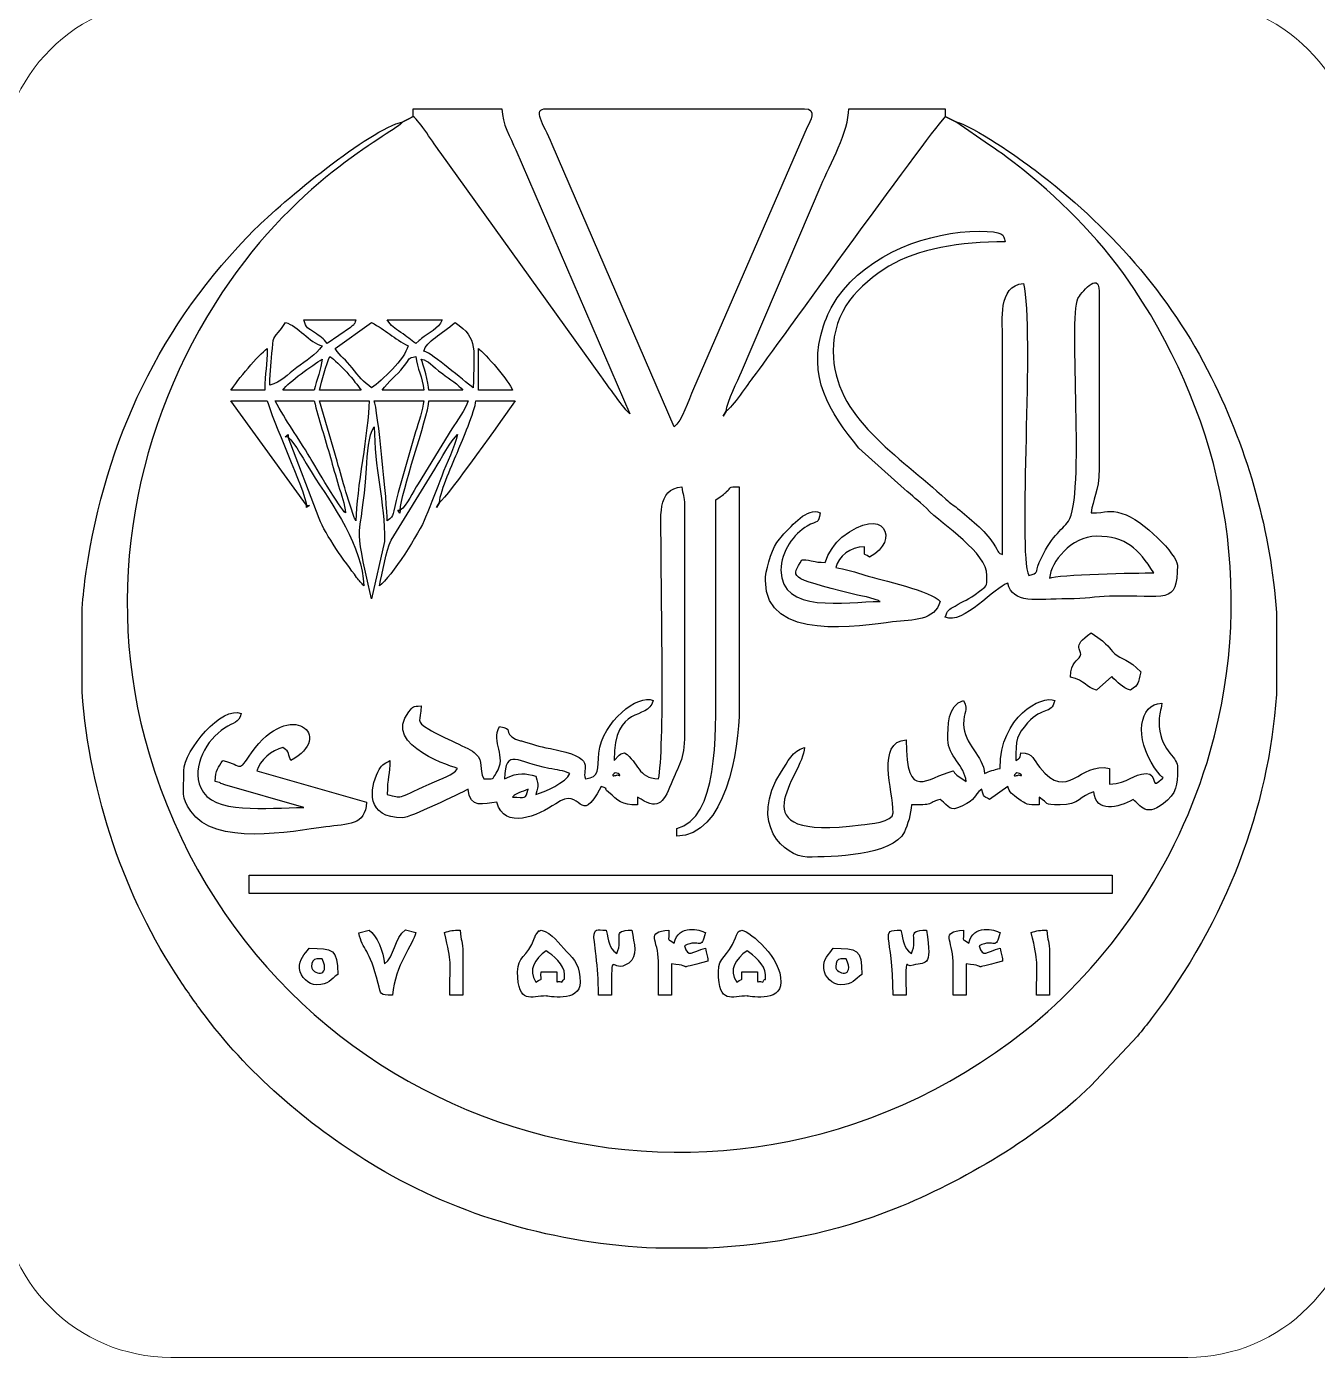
# Model space of a CAD drawing. Header units: millimetres. Extents: x -591 to 604, y 170 to 320.
# Drawn here: x -490.26 to -442.93, y 220.27 to 269.08 of the extents above; entities that cross this region are included whole.
import ezdxf

# ---------------------------------------------------------------- set-up
doc = ezdxf.new("R2010")
doc.units = ezdxf.units.MM
doc.header["$MEASUREMENT"] = 0
doc.layers.add('Layer 1', color=7, linetype='Continuous')

msp = doc.modelspace()

# ---------------------------------------------------------------- linework, layer by layer
at = {"layer": 'Layer 1', "color": 250, "lineweight": 18}
msp.add_open_spline([(-484.9708, 270.0725), (-484.9708, 270.0725), (-447.6834, 270.0725), (-447.6834, 270.0725), (-444.2375, 270.0725), (-441.4271, 267.2621), (-441.4271, 263.8162), (-441.4271, 263.8162), (-441.4271, 226.5288), (-441.4271, 226.5288), (-441.4271, 223.0829), (-444.2375, 220.2725), (-447.6834, 220.2725), (-447.6834, 220.2725), (-484.9708, 220.2725), (-484.9708, 220.2725), (-488.4167, 220.2725), (-491.2271, 223.0829), (-491.2271, 226.5288), (-491.2271, 226.5288), (-491.2271, 263.8162), (-491.2271, 263.8162), (-491.2271, 267.2621), (-488.4167, 270.0725), (-484.9708, 270.0725)], degree=3, knots=[0, 0, 0, 0, 0.125, 0.125, 0.125, 0.25, 0.25, 0.25, 0.375, 0.375, 0.375, 0.5, 0.5, 0.5, 0.625, 0.625, 0.625, 0.75, 0.75, 0.75, 0.875, 0.875, 0.875, 1, 1, 1, 1], dxfattribs=at)
at = {"layer": 'Layer 1', "color": 240}
for points, knots in [([(-476.0804, 265.7787), (-475.8498, 265.6096), (-475.3298, 264.7777), (-475.0973, 264.467), (-475.0973, 264.467), (-469.1768, 256.2356), (-469.1768, 256.2356), (-469.0064, 255.9854), (-468.3075, 254.9977), (-468.1439, 254.878), (-468.1439, 254.878), (-472.3247, 264.5622), (-472.3247, 264.5622), (-472.5188, 265.0163), (-472.8294, 265.5037), (-472.8294, 266.0656), (-472.8294, 266.0656), (-476.0804, 266.0656), (-476.0804, 266.0656), (-476.0804, 266.0656), (-476.0804, 265.7787), (-476.0804, 265.7787)], [0, 0, 0, 0, 0.1428571, 0.1428571, 0.1428571, 0.2857143, 0.2857143, 0.2857143, 0.4285714, 0.4285714, 0.4285714, 0.5714286, 0.5714286, 0.5714286, 0.7142857, 0.7142857, 0.7142857, 0.8571429, 0.8571429, 0.8571429, 1, 1, 1, 1]), ([(-466.5184, 254.3999), (-466.2313, 254.6104), (-465.9843, 255.3724), (-465.8081, 255.7932), (-465.8081, 255.7932), (-461.6333, 265.3944), (-461.6333, 265.3944), (-461.5437, 265.5854), (-461.2409, 266.0656), (-461.7375, 266.0656), (-461.7375, 266.0656), (-471.2037, 266.0656), (-471.2037, 266.0656), (-471.7265, 266.0656), (-471.3204, 265.5359), (-470.9862, 264.7534), (-470.9862, 264.7534), (-466.5184, 254.3999), (-466.5184, 254.3999)], [0, 0, 0, 0, 0.1666667, 0.1666667, 0.1666667, 0.3333333, 0.3333333, 0.3333333, 0.5, 0.5, 0.5, 0.6666667, 0.6666667, 0.6666667, 0.8333333, 0.8333333, 0.8333333, 1, 1, 1, 1]), ([(-464.606, 254.9736), (-464.3844, 255.122), (-463.8098, 255.9717), (-463.595, 256.2575), (-462.8963, 257.1873), (-456.8695, 265.5622), (-456.5739, 265.7787), (-456.5739, 265.7787), (-456.5739, 266.0656), (-456.5739, 266.0656), (-456.5739, 266.0656), (-460.1119, 266.0656), (-460.1119, 266.0656), (-460.1119, 265.2549), (-460.8009, 264.002), (-461.131, 263.26), (-461.131, 263.26), (-464.0459, 256.4215), (-464.0459, 256.4215), (-464.1788, 256.0995), (-464.576, 255.3346), (-464.606, 254.9736)], [0, 0, 0, 0, 0.1428571, 0.1428571, 0.1428571, 0.2857143, 0.2857143, 0.2857143, 0.4285714, 0.4285714, 0.4285714, 0.5714286, 0.5714286, 0.5714286, 0.7142857, 0.7142857, 0.7142857, 0.8571429, 0.8571429, 0.8571429, 1, 1, 1, 1]), ([(-456.1914, 265.5875), (-456.1914, 265.5875), (-454.9483, 264.727), (-454.9483, 264.727), (-454.4948, 264.4247), (-454.1726, 264.1902), (-453.7355, 263.8364), (-452.1436, 262.5483), (-450.7657, 261.1385), (-449.6313, 259.4301), (-446.4321, 254.6115), (-445.1158, 248.6305), (-446.8599, 242.4866), (-448.0536, 238.2813), (-450.6396, 234.638), (-453.65, 232.2562), (-465.0312, 223.2512), (-481.6424, 228.4985), (-485.7731, 242.4121), (-487.544, 248.377), (-486.2536, 254.554), (-483.0992, 259.3151), (-480.215, 263.6681), (-476.7682, 265.1707), (-476.4629, 265.5875), (-477.7107, 265.2968), (-480.8737, 262.6586), (-481.8892, 261.6432), (-485.3412, 258.1916), (-487.3731, 253.9153), (-488.0759, 249.0881), (-488.1414, 248.6392), (-488.1904, 248.1872), (-488.2241, 247.7331), (-488.2241, 247.7331), (-488.2241, 244.6858), (-488.2241, 244.6858), (-487.9492, 240.8946), (-486.6712, 237.1401), (-484.629, 234.0897), (-484.2884, 233.581), (-484.0405, 233.2306), (-483.6763, 232.7477), (-482.0164, 230.5463), (-479.7688, 228.66), (-477.4139, 227.2489), (-474.3971, 225.4412), (-470.8101, 224.4299), (-467.1913, 224.2793), (-467.1913, 224.2793), (-465.2984, 224.2793), (-465.2984, 224.2793), (-462.9227, 224.3787), (-460.5737, 224.8554), (-458.4043, 225.7271), (-455.9533, 226.7121), (-453.1097, 228.381), (-451.2412, 230.2297), (-451.2412, 230.2297), (-449.5262, 232.0528), (-449.5262, 232.0528), (-449.3473, 232.2643), (-449.1729, 232.4916), (-449.019, 232.6928), (-446.2563, 236.3041), (-444.7255, 240.3925), (-444.4301, 244.5787), (-444.4301, 244.5787), (-444.4301, 247.5939), (-444.4301, 247.5939), (-444.6348, 250.5065), (-445.4311, 253.4224), (-446.8206, 256.2167), (-448.3373, 259.2669), (-450.6182, 261.8047), (-453.2818, 263.8118), (-453.8478, 264.2384), (-455.537, 265.4351), (-456.1914, 265.5875)], [0, 0, 0, 0, 0.0384615, 0.0384615, 0.0384615, 0.0769231, 0.0769231, 0.0769231, 0.1153846, 0.1153846, 0.1153846, 0.1538462, 0.1538462, 0.1538462, 0.1923077, 0.1923077, 0.1923077, 0.2307692, 0.2307692, 0.2307692, 0.2692308, 0.2692308, 0.2692308, 0.3076923, 0.3076923, 0.3076923, 0.3461538, 0.3461538, 0.3461538, 0.3846154, 0.3846154, 0.3846154, 0.4230769, 0.4230769, 0.4230769, 0.4615385, 0.4615385, 0.4615385, 0.5, 0.5, 0.5, 0.5384615, 0.5384615, 0.5384615, 0.5769231, 0.5769231, 0.5769231, 0.6153846, 0.6153846, 0.6153846, 0.6538462, 0.6538462, 0.6538462, 0.6923077, 0.6923077, 0.6923077, 0.7307692, 0.7307692, 0.7307692, 0.7692308, 0.7692308, 0.7692308, 0.8076923, 0.8076923, 0.8076923, 0.8461538, 0.8461538, 0.8461538, 0.8846154, 0.8846154, 0.8846154, 0.9230769, 0.9230769, 0.9230769, 0.9615385, 0.9615385, 0.9615385, 1, 1, 1, 1]), ([(-476.2717, 265.6831), (-476.2717, 265.6831), (-476.4629, 265.5875), (-476.4629, 265.5875), (-476.4629, 265.5875), (-476.2717, 265.6831), (-476.2717, 265.6831)], [0, 0, 0, 0, 0.5, 0.5, 0.5, 1, 1, 1, 1]), ([(-476.0804, 265.7787), (-476.0804, 265.7787), (-476.2717, 265.6831), (-476.2717, 265.6831), (-476.2717, 265.6831), (-476.0804, 265.7787), (-476.0804, 265.7787)], [0, 0, 0, 0, 0.5, 0.5, 0.5, 1, 1, 1, 1]), ([(-456.3826, 265.6831), (-456.3826, 265.6831), (-456.5739, 265.7787), (-456.5739, 265.7787), (-456.5739, 265.7787), (-456.3826, 265.6831), (-456.3826, 265.6831)], [0, 0, 0, 0, 0.5, 0.5, 0.5, 1, 1, 1, 1]), ([(-456.1914, 265.5875), (-456.1914, 265.5875), (-456.3826, 265.6831), (-456.3826, 265.6831), (-456.3826, 265.6831), (-456.1914, 265.5875), (-456.1914, 265.5875)], [0, 0, 0, 0, 0.5, 0.5, 0.5, 1, 1, 1, 1]), ([(-455.044, 248.9495), (-455.044, 248.486), (-455.059, 248.5803), (-455.3233, 248.3682), (-455.7597, 248.0179), (-455.866, 248.0425), (-456.2166, 247.8272), (-456.4299, 247.6963), (-456.5037, 247.6824), (-456.5739, 247.4195), (-455.9164, 247.1155), (-454.7483, 248.5373), (-454.2791, 248.6626), (-454.0972, 247.8823), (-453.2518, 248.0929), (-452.0795, 248.0886), (-451.4164, 248.0862), (-451.0869, 248.1716), (-450.5529, 248.1877), (-448.4672, 248.2501), (-448.0636, 247.8229), (-448.0636, 249.3319), (-448.0636, 249.689), (-449.3272, 251.0026), (-450.0961, 251.2268), (-450.5825, 251.3686), (-450.6479, 251.2443), (-451.2192, 251.2443), (-451.1758, 251.7662), (-450.9323, 251.9736), (-450.9323, 252.87), (-450.9323, 252.87), (-450.9323, 259.3721), (-450.9323, 259.3721), (-450.9323, 260.1439), (-451.6365, 259.2628), (-451.7136, 259.1017), (-452.0531, 258.3923), (-451.437, 251.7926), (-452.0589, 250.9368), (-452.2944, 250.6128), (-452.7279, 250.3596), (-453.1261, 249.422), (-453.298, 249.0171), (-453.1162, 249.0558), (-453.514, 248.9495), (-453.9256, 249.8073), (-453.2998, 257.9185), (-453.7053, 259.6589), (-454.6651, 259.5791), (-454.4706, 258.2296), (-454.4703, 257.7466), (-454.4703, 257.7466), (-454.4703, 249.7144), (-454.4703, 249.7144), (-454.6752, 249.7971), (-454.5582, 249.7253), (-454.8158, 250.1339), (-455.1065, 250.5949), (-455.7052, 251.0529), (-456.1254, 251.406), (-456.3189, 251.5687), (-456.3572, 251.5644), (-456.5508, 251.7456), (-458.2544, 253.3403), (-460.6856, 254.721), (-460.6856, 257.1728), (-460.6856, 258.6435), (-459.7574, 259.6092), (-458.6389, 260.2897), (-457.5992, 260.9222), (-456.0236, 261.189), (-454.3746, 261.189), (-454.4432, 261.4456), (-454.4245, 261.5715), (-455.3308, 261.5715), (-457.1289, 261.5715), (-459.4113, 260.7647), (-460.5349, 259.1259), (-460.7655, 258.7895), (-460.8964, 258.5163), (-461.037, 258.0981), (-461.6705, 256.2133), (-460.8116, 254.9585), (-459.745, 253.6192), (-459.745, 253.6192), (-458.0798, 252.129), (-458.0798, 252.129), (-457.7734, 251.8369), (-457.5707, 251.7192), (-457.2678, 251.4111), (-456.6292, 250.762), (-455.044, 249.7869), (-455.044, 248.9495)], [0, 0, 0, 0, 0.0322581, 0.0322581, 0.0322581, 0.0645161, 0.0645161, 0.0645161, 0.0967742, 0.0967742, 0.0967742, 0.1290323, 0.1290323, 0.1290323, 0.1612903, 0.1612903, 0.1612903, 0.1935484, 0.1935484, 0.1935484, 0.2258065, 0.2258065, 0.2258065, 0.2580645, 0.2580645, 0.2580645, 0.2903226, 0.2903226, 0.2903226, 0.3225806, 0.3225806, 0.3225806, 0.3548387, 0.3548387, 0.3548387, 0.3870968, 0.3870968, 0.3870968, 0.4193548, 0.4193548, 0.4193548, 0.4516129, 0.4516129, 0.4516129, 0.483871, 0.483871, 0.483871, 0.516129, 0.516129, 0.516129, 0.5483871, 0.5483871, 0.5483871, 0.5806452, 0.5806452, 0.5806452, 0.6129032, 0.6129032, 0.6129032, 0.6451613, 0.6451613, 0.6451613, 0.6774194, 0.6774194, 0.6774194, 0.7096774, 0.7096774, 0.7096774, 0.7419355, 0.7419355, 0.7419355, 0.7741935, 0.7741935, 0.7741935, 0.8064516, 0.8064516, 0.8064516, 0.8387097, 0.8387097, 0.8387097, 0.8709677, 0.8709677, 0.8709677, 0.9032258, 0.9032258, 0.9032258, 0.9354839, 0.9354839, 0.9354839, 0.9677419, 0.9677419, 0.9677419, 1, 1, 1, 1]), ([(-481.3395, 255.9298), (-480.9325, 256.0246), (-480.6958, 256.3187), (-480.3563, 256.5721), (-480.0167, 256.8254), (-479.6435, 257.0409), (-479.4271, 257.3641), (-479.8867, 257.4869), (-480.3063, 258.102), (-480.7657, 258.2246), (-481.2212, 257.5447), (-481.197, 257.8277), (-481.2476, 257.2723), (-481.2917, 256.7869), (-481.3395, 256.4771), (-481.3395, 255.9298)], [0, 0, 0, 0, 0.2, 0.2, 0.2, 0.4, 0.4, 0.4, 0.6, 0.6, 0.6, 0.8, 0.8, 0.8, 1, 1, 1, 1]), ([(-479.2358, 257.4597), (-479.2358, 257.4597), (-478.386, 258.0442), (-478.386, 258.0442), (-478.2427, 258.1789), (-478.2625, 258.1037), (-478.184, 258.3203), (-478.184, 258.3203), (-480.0964, 258.3203), (-480.0964, 258.3203), (-480.0116, 258.0024), (-479.9366, 258.0212), (-479.7017, 257.8546), (-479.5223, 257.7275), (-479.3596, 257.6285), (-479.2358, 257.4597)], [0, 0, 0, 0, 0.2, 0.2, 0.2, 0.4, 0.4, 0.4, 0.6, 0.6, 0.6, 0.8, 0.8, 0.8, 1, 1, 1, 1]), ([(-478.9489, 257.2685), (-478.7548, 256.9785), (-478.5525, 256.8596), (-478.32, 256.5588), (-478.0813, 256.2499), (-477.913, 256.0368), (-477.6103, 255.8342), (-477.2295, 256.0891), (-476.399, 256.8875), (-476.2717, 257.3641), (-476.7901, 257.6384), (-477.0919, 257.9505), (-477.6103, 258.2246), (-477.6103, 258.2246), (-478.9489, 257.2685), (-478.9489, 257.2685)], [0, 0, 0, 0, 0.2, 0.2, 0.2, 0.4, 0.4, 0.4, 0.6, 0.6, 0.6, 0.8, 0.8, 0.8, 1, 1, 1, 1]), ([(-475.9848, 257.4597), (-475.9848, 257.4597), (-475.8821, 257.5482), (-475.8821, 257.5482), (-475.8672, 257.5606), (-475.7986, 257.6186), (-475.778, 257.6355), (-475.5218, 257.8437), (-475.1473, 257.9922), (-475.0286, 258.3203), (-475.0286, 258.3203), (-477.0366, 258.3203), (-477.0366, 258.3203), (-476.8847, 258.0935), (-476.7822, 258.0195), (-476.5406, 257.8602), (-476.3092, 257.7077), (-476.1837, 257.5928), (-475.9848, 257.4597)], [0, 0, 0, 0, 0.1666667, 0.1666667, 0.1666667, 0.3333333, 0.3333333, 0.3333333, 0.5, 0.5, 0.5, 0.6666667, 0.6666667, 0.6666667, 0.8333333, 0.8333333, 0.8333333, 1, 1, 1, 1]), ([(-475.6979, 257.1728), (-475.3256, 257.0734), (-474.2832, 256.1035), (-473.8812, 255.8342), (-473.8812, 257.2135), (-473.6653, 257.632), (-474.5505, 258.2246), (-475.0429, 257.7967), (-475.6, 257.5394), (-475.6979, 257.1728)], [0, 0, 0, 0, 0.3333333, 0.3333333, 0.3333333, 0.6666667, 0.6666667, 0.6666667, 1, 1, 1, 1]), ([(-482.7737, 255.7386), (-482.7737, 255.7386), (-481.5307, 255.7386), (-481.5307, 255.7386), (-481.5307, 256.4073), (-481.4351, 256.6528), (-481.4351, 257.2685), (-481.7547, 257.0546), (-482.5434, 256.0827), (-482.7737, 255.7386)], [0, 0, 0, 0, 0.3333333, 0.3333333, 0.3333333, 0.6666667, 0.6666667, 0.6666667, 1, 1, 1, 1]), ([(-473.6899, 255.7386), (-473.6899, 255.7386), (-472.4469, 255.7386), (-472.4469, 255.7386), (-472.532, 256.0573), (-473.4681, 257.106), (-473.6899, 257.2685), (-473.6899, 257.2685), (-473.6899, 255.7386), (-473.6899, 255.7386)], [0, 0, 0, 0, 0.3333333, 0.3333333, 0.3333333, 0.6666667, 0.6666667, 0.6666667, 1, 1, 1, 1]), ([(-480.8614, 255.7386), (-480.8614, 255.7386), (-479.714, 255.7386), (-479.714, 255.7386), (-479.6298, 256.0995), (-479.4562, 256.5367), (-479.4271, 256.886), (-479.7859, 256.6458), (-480.6407, 256.0679), (-480.8614, 255.7386)], [0, 0, 0, 0, 0.3333333, 0.3333333, 0.3333333, 0.6666667, 0.6666667, 0.6666667, 1, 1, 1, 1]), ([(-479.5227, 255.7386), (-479.5227, 255.7386), (-477.9928, 255.7386), (-477.9928, 255.7386), (-478.2173, 256.0737), (-478.8044, 256.7568), (-479.1402, 256.9816), (-479.2685, 256.7145), (-479.447, 256.0634), (-479.5227, 255.7386)], [0, 0, 0, 0, 0.3333333, 0.3333333, 0.3333333, 0.6666667, 0.6666667, 0.6666667, 1, 1, 1, 1]), ([(-477.2278, 255.7386), (-477.2278, 255.7386), (-475.6979, 255.7386), (-475.6979, 255.7386), (-475.7393, 256.2354), (-475.947, 256.5277), (-475.9848, 256.9816), (-476.3148, 256.8935), (-476.1526, 256.9722), (-476.4494, 256.5857), (-476.695, 256.266), (-476.9993, 256.0798), (-477.2278, 255.7386)], [0, 0, 0, 0, 0.25, 0.25, 0.25, 0.5, 0.5, 0.5, 0.75, 0.75, 0.75, 1, 1, 1, 1]), ([(-475.5066, 255.7386), (-475.5066, 255.7386), (-474.2637, 255.7386), (-474.2637, 255.7386), (-474.4112, 255.9402), (-474.7666, 256.1614), (-475.0021, 256.3388), (-475.4479, 256.6747), (-475.4849, 256.8037), (-475.7935, 256.886), (-475.7033, 256.6979), (-475.5286, 256.0025), (-475.5066, 255.7386)], [0, 0, 0, 0, 0.25, 0.25, 0.25, 0.5, 0.5, 0.5, 0.75, 0.75, 0.75, 1, 1, 1, 1]), ([(-480.0008, 251.5313), (-480.0416, 252.0214), (-481.2909, 254.7372), (-481.4351, 255.356), (-481.4351, 255.356), (-482.7737, 255.356), (-482.7737, 255.356), (-482.7737, 255.356), (-480.0008, 251.5313), (-480.0008, 251.5313)], [0, 0, 0, 0, 0.3333333, 0.3333333, 0.3333333, 0.6666667, 0.6666667, 0.6666667, 1, 1, 1, 1]), ([(-478.5665, 251.2443), (-478.5918, 251.548), (-478.7272, 251.913), (-478.8201, 252.2338), (-478.9284, 252.6078), (-479.0316, 252.9603), (-479.1194, 253.2731), (-479.3175, 253.9783), (-479.5559, 254.6774), (-479.714, 255.356), (-479.714, 255.356), (-481.1482, 255.356), (-481.1482, 255.356), (-480.7618, 254.6256), (-480.3065, 254.0096), (-479.8743, 253.2833), (-479.669, 252.9382), (-478.7643, 251.3892), (-478.5665, 251.2443)], [0, 0, 0, 0, 0.1666667, 0.1666667, 0.1666667, 0.3333333, 0.3333333, 0.3333333, 0.5, 0.5, 0.5, 0.6666667, 0.6666667, 0.6666667, 0.8333333, 0.8333333, 0.8333333, 1, 1, 1, 1]), ([(-478.184, 250.9576), (-478.184, 252.0683), (-477.706, 254.2569), (-477.706, 255.356), (-477.706, 255.356), (-479.5227, 255.356), (-479.5227, 255.356), (-479.5227, 255.356), (-478.8741, 253.1361), (-478.8741, 253.1361), (-478.759, 252.7262), (-478.6705, 252.4169), (-478.5553, 252.0206), (-478.5553, 252.0206), (-478.2538, 251.0789), (-478.2538, 251.0789), (-478.2456, 251.0624), (-478.226, 251.031), (-478.2192, 251.018), (-478.2123, 251.0049), (-478.1974, 250.9766), (-478.184, 250.9576)], [0, 0, 0, 0, 0.1428571, 0.1428571, 0.1428571, 0.2857143, 0.2857143, 0.2857143, 0.4285714, 0.4285714, 0.4285714, 0.5714286, 0.5714286, 0.5714286, 0.7142857, 0.7142857, 0.7142857, 0.8571429, 0.8571429, 0.8571429, 1, 1, 1, 1]), ([(-477.0366, 250.9576), (-476.7383, 251.176), (-476.8853, 251.0874), (-476.6334, 251.9886), (-476.6334, 251.9886), (-475.9961, 254.2198), (-475.9961, 254.2198), (-475.9015, 254.5439), (-475.7252, 255.029), (-475.6979, 255.356), (-475.6979, 255.356), (-477.5147, 255.356), (-477.5147, 255.356), (-477.3966, 255.11), (-477.0366, 251.513), (-477.0366, 250.9576)], [0, 0, 0, 0, 0.2, 0.2, 0.2, 0.4, 0.4, 0.4, 0.6, 0.6, 0.6, 0.8, 0.8, 0.8, 1, 1, 1, 1]), ([(-476.5585, 251.3399), (-476.3241, 251.5117), (-476.0915, 252.0235), (-475.9077, 252.3148), (-475.9077, 252.3148), (-474.6647, 254.3228), (-474.6647, 254.3228), (-474.481, 254.6145), (-474.1601, 255.0278), (-474.0724, 255.356), (-474.0724, 255.356), (-475.5066, 255.356), (-475.5066, 255.356), (-475.5592, 254.724), (-476.5447, 251.9594), (-476.5585, 251.3399)], [0, 0, 0, 0, 0.2, 0.2, 0.2, 0.4, 0.4, 0.4, 0.6, 0.6, 0.6, 0.8, 0.8, 0.8, 1, 1, 1, 1]), ([(-475.1242, 251.6269), (-474.8545, 251.8074), (-472.6776, 254.8687), (-472.3511, 255.356), (-472.3511, 255.356), (-473.7855, 255.356), (-473.7855, 255.356), (-473.818, 254.9663), (-474.2975, 253.885), (-474.4411, 253.5256), (-474.6223, 253.0723), (-475.0856, 252.0902), (-475.1242, 251.6269)], [0, 0, 0, 0, 0.25, 0.25, 0.25, 0.5, 0.5, 0.5, 0.75, 0.75, 0.75, 1, 1, 1, 1]), ([(-464.606, 254.9736), (-464.606, 254.9736), (-464.716, 254.7872), (-464.716, 254.7872), (-464.716, 254.7872), (-464.606, 254.9736), (-464.606, 254.9736)], [0, 0, 0, 0, 0.5, 0.5, 0.5, 1, 1, 1, 1]), ([(-477.6103, 248.0889), (-477.6103, 248.0889), (-477.1322, 250.1925), (-477.1322, 250.1925), (-477.1322, 251.6315), (-477.5147, 252.9305), (-477.5147, 254.3999), (-477.7396, 254.0761), (-477.7605, 253.4323), (-477.7982, 252.8666), (-477.9913, 249.9816), (-478.3384, 251.2142), (-477.6103, 248.0889)], [0, 0, 0, 0, 0.25, 0.25, 0.25, 0.5, 0.5, 0.5, 0.75, 0.75, 0.75, 1, 1, 1, 1]), ([(-480.6701, 254.0174), (-480.6701, 254.0174), (-480.6701, 254.113), (-480.6701, 254.113), (-480.6701, 254.113), (-480.7817, 254.0333), (-480.7817, 254.0333), (-480.7817, 254.0333), (-480.6701, 254.0174), (-480.6701, 254.0174)], [0, 0, 0, 0, 0.3333333, 0.3333333, 0.3333333, 0.6666667, 0.6666667, 0.6666667, 1, 1, 1, 1]), ([(-480.6701, 254.0174), (-480.6701, 254.0174), (-479.5376, 251.0383), (-479.5376, 251.0383), (-479.2966, 250.4315), (-478.5944, 249.4434), (-478.1585, 248.8793), (-478.0646, 248.7581), (-477.9818, 248.6644), (-477.8972, 248.567), (-477.9289, 249.9936), (-479.0262, 251.5132), (-479.8283, 252.7556), (-480.028, 253.0649), (-480.4408, 253.8493), (-480.6701, 254.0174)], [0, 0, 0, 0, 0.2, 0.2, 0.2, 0.4, 0.4, 0.4, 0.6, 0.6, 0.6, 0.8, 0.8, 0.8, 1, 1, 1, 1]), ([(-477.3234, 248.567), (-476.892, 248.8832), (-475.851, 250.5167), (-475.6293, 251.0802), (-475.4177, 251.6177), (-475.2249, 252.0804), (-475.0397, 252.5942), (-474.8686, 253.0696), (-474.5616, 253.6549), (-474.4549, 254.113), (-474.6847, 253.9446), (-475.0965, 253.161), (-475.2967, 252.8513), (-475.2967, 252.8513), (-476.8955, 250.2426), (-476.8955, 250.2426), (-477.0927, 249.827), (-477.2118, 249.0466), (-477.3234, 248.567)], [0, 0, 0, 0, 0.1666667, 0.1666667, 0.1666667, 0.3333333, 0.3333333, 0.3333333, 0.5, 0.5, 0.5, 0.6666667, 0.6666667, 0.6666667, 0.8333333, 0.8333333, 0.8333333, 1, 1, 1, 1]), ([(-467.0921, 241.4911), (-467.8585, 241.5081), (-467.8033, 242.0912), (-468.3351, 242.4473), (-468.5092, 242.4007), (-468.432, 242.4274), (-468.5297, 242.3549), (-468.5297, 242.3549), (-468.7176, 242.1605), (-468.7176, 242.1605), (-468.7176, 244.2652), (-467.4905, 243.5842), (-467.2833, 244.3597), (-467.8468, 244.6202), (-469.1392, 243.5889), (-469.2781, 242.4339), (-469.3463, 241.8663), (-469.2158, 241.5371), (-469.7694, 241.4911), (-469.9322, 241.8852), (-469.2696, 242.261), (-471.0528, 242.5982), (-471.5238, 242.6871), (-471.6852, 242.7497), (-472.1114, 242.8783), (-472.1165, 242.8798), (-472.3185, 242.9421), (-472.3291, 242.9475), (-472.8224, 243.1959), (-472.3655, 243.3423), (-472.9248, 243.4035), (-473.2524, 242.8205), (-472.6178, 242.3368), (-473.0396, 241.7039), (-473.2204, 241.4326), (-473.0874, 241.5002), (-473.4986, 241.4911), (-473.6866, 241.8829), (-473.4787, 242.095), (-473.8086, 242.4241), (-473.995, 242.6101), (-475.0138, 243.0026), (-475.5083, 243.3086), (-476.033, 243.6335), (-475.8069, 243.5706), (-475.7935, 244.1685), (-476.1173, 244.1415), (-476.068, 244.1611), (-476.2438, 243.9493), (-477.2817, 242.6975), (-474.4817, 241.8757), (-474.4549, 241.8736), (-474.6641, 241.5879), (-474.951, 241.552), (-475.5041, 241.2971), (-476.7453, 240.7253), (-476.4495, 240.7806), (-477.0366, 240.9174), (-477.0366, 241.4979), (-476.9409, 241.6835), (-476.9409, 242.1605), (-477.1707, 242.0389), (-477.2496, 242.0046), (-477.3801, 241.7387), (-477.6751, 241.1373), (-477.8392, 240.0567), (-476.4629, 240.0567), (-476.2252, 240.0567), (-474.3749, 240.9485), (-474.0724, 241.1085), (-474.0106, 240.3655), (-473.4974, 240.5908), (-473.0206, 240.6304), (-472.7449, 239.598), (-471.5064, 240.1298), (-470.8604, 240.579), (-469.8476, 241.2832), (-470.0272, 239.6329), (-469.1957, 241.2041), (-468.8272, 241.0708), (-469.1737, 241.222), (-468.9223, 240.9994), (-468.5513, 240.6709), (-468.4679, 240.5348), (-467.857, 240.5348), (-467.857, 240.5348), (-467.857, 240.8216), (-467.857, 240.8216), (-467.1367, 240.3391), (-466.9286, 240.5447), (-466.6264, 241.3121), (-466.3653, 241.9752), (-466.1359, 242.1724), (-466.1359, 243.1166), (-466.1359, 243.1166), (-466.1359, 251.5313), (-466.1359, 251.5313), (-466.1359, 251.861), (-466.2066, 251.9015), (-466.2315, 252.2006), (-467.1597, 252.1234), (-466.9966, 251.0883), (-466.9965, 250.0969), (-466.9963, 248.2505), (-466.8571, 242.4997), (-467.0921, 241.4911)], [0, 0, 0, 0, 0.0285714, 0.0285714, 0.0285714, 0.0571429, 0.0571429, 0.0571429, 0.0857143, 0.0857143, 0.0857143, 0.1142857, 0.1142857, 0.1142857, 0.1428571, 0.1428571, 0.1428571, 0.1714286, 0.1714286, 0.1714286, 0.2, 0.2, 0.2, 0.2285714, 0.2285714, 0.2285714, 0.2571429, 0.2571429, 0.2571429, 0.2857143, 0.2857143, 0.2857143, 0.3142857, 0.3142857, 0.3142857, 0.3428571, 0.3428571, 0.3428571, 0.3714286, 0.3714286, 0.3714286, 0.4, 0.4, 0.4, 0.4285714, 0.4285714, 0.4285714, 0.4571429, 0.4571429, 0.4571429, 0.4857143, 0.4857143, 0.4857143, 0.5142857, 0.5142857, 0.5142857, 0.5428571, 0.5428571, 0.5428571, 0.5714286, 0.5714286, 0.5714286, 0.6, 0.6, 0.6, 0.6285714, 0.6285714, 0.6285714, 0.6571429, 0.6571429, 0.6571429, 0.6857143, 0.6857143, 0.6857143, 0.7142857, 0.7142857, 0.7142857, 0.7428571, 0.7428571, 0.7428571, 0.7714286, 0.7714286, 0.7714286, 0.8, 0.8, 0.8, 0.8285714, 0.8285714, 0.8285714, 0.8571429, 0.8571429, 0.8571429, 0.8857143, 0.8857143, 0.8857143, 0.9142857, 0.9142857, 0.9142857, 0.9428571, 0.9428571, 0.9428571, 0.9714286, 0.9714286, 0.9714286, 1, 1, 1, 1]), ([(-464.9885, 251.7225), (-464.9885, 249.4913), (-464.9885, 247.2602), (-464.9885, 245.0291), (-464.9885, 243.0472), (-464.9033, 240.0283), (-466.4227, 239.6742), (-466.4227, 239.6742), (-466.4227, 239.3873), (-466.4227, 239.3873), (-464.6472, 239.3873), (-464.1279, 242.5273), (-464.1279, 244.0728), (-464.1279, 244.0728), (-464.1279, 252.2006), (-464.1279, 252.2006), (-464.5894, 252.1903), (-464.3704, 252.1958), (-464.6064, 252.0096), (-464.6082, 252.0082), (-464.686, 251.9342), (-464.7604, 251.877), (-464.8656, 251.7959), (-464.9054, 251.778), (-464.9885, 251.7225)], [0, 0, 0, 0, 0.125, 0.125, 0.125, 0.25, 0.25, 0.25, 0.375, 0.375, 0.375, 0.5, 0.5, 0.5, 0.625, 0.625, 0.625, 0.75, 0.75, 0.75, 0.875, 0.875, 0.875, 1, 1, 1, 1]), ([(-480.0008, 251.5313), (-480.0008, 251.5313), (-480.0008, 251.4357), (-480.0008, 251.4357), (-480.0008, 251.4357), (-479.8892, 251.5154), (-479.8892, 251.5154), (-479.8892, 251.5154), (-480.0008, 251.5313), (-480.0008, 251.5313)], [0, 0, 0, 0, 0.3333333, 0.3333333, 0.3333333, 0.6666667, 0.6666667, 0.6666667, 1, 1, 1, 1]), ([(-475.1242, 251.6269), (-475.1242, 251.6269), (-475.2342, 251.4403), (-475.2342, 251.4403), (-475.2342, 251.4403), (-475.1242, 251.6269), (-475.1242, 251.6269)], [0, 0, 0, 0, 0.5, 0.5, 0.5, 1, 1, 1, 1]), ([(-463.1718, 248.7582), (-463.1718, 246.4664), (-459.6503, 247.12), (-458.5032, 247.2452), (-457.7419, 247.3285), (-456.9526, 247.2916), (-456.7651, 247.9932), (-457.0386, 248.3665), (-458.9562, 248.7844), (-459.5264, 248.9612), (-459.7789, 249.0396), (-460.301, 249.2123), (-460.59, 249.2363), (-460.4769, 249.66), (-460.0805, 249.9892), (-459.5382, 250.0013), (-459.5011, 249.5572), (-459.6406, 249.8341), (-459.3468, 249.6187), (-458.2048, 250.2232), (-458.8172, 251.5947), (-460.3617, 250.3468), (-460.5945, 250.159), (-460.8994, 249.7412), (-460.9723, 249.4275), (-461.453, 249.4275), (-461.4005, 249.5136), (-461.833, 249.5232), (-462.1768, 248.8736), (-462.4616, 248.901), (-459.9424, 248.2583), (-459.8053, 248.2234), (-459.6847, 248.2107), (-459.4632, 248.1638), (-459.4632, 248.1638), (-459.028, 248.0252), (-459.028, 248.0252), (-459.0139, 248.0191), (-458.9845, 248.006), (-458.9643, 247.9932), (-460.259, 247.9932), (-462.598, 247.5294), (-462.598, 249.1407), (-462.598, 249.8393), (-462.1271, 250.4754), (-461.6365, 250.761), (-461.2629, 250.9785), (-461.2102, 250.8188), (-461.1637, 251.2443), (-461.651, 251.4698), (-462.1833, 250.7689), (-462.495, 250.4721), (-462.495, 250.4721), (-462.7544, 250.1578), (-462.7544, 250.1578), (-462.9734, 249.8085), (-463.1718, 249.0962), (-463.1718, 248.7582)], [0, 0, 0, 0, 0.0526316, 0.0526316, 0.0526316, 0.1052632, 0.1052632, 0.1052632, 0.1578947, 0.1578947, 0.1578947, 0.2105263, 0.2105263, 0.2105263, 0.2631579, 0.2631579, 0.2631579, 0.3157895, 0.3157895, 0.3157895, 0.3684211, 0.3684211, 0.3684211, 0.4210526, 0.4210526, 0.4210526, 0.4736842, 0.4736842, 0.4736842, 0.5263158, 0.5263158, 0.5263158, 0.5789474, 0.5789474, 0.5789474, 0.6315789, 0.6315789, 0.6315789, 0.6842105, 0.6842105, 0.6842105, 0.7368421, 0.7368421, 0.7368421, 0.7894737, 0.7894737, 0.7894737, 0.8421053, 0.8421053, 0.8421053, 0.8947368, 0.8947368, 0.8947368, 0.9473684, 0.9473684, 0.9473684, 1, 1, 1, 1]), ([(-476.5585, 251.3399), (-476.5585, 251.3399), (-476.6541, 251.3399), (-476.6541, 251.3399), (-476.6541, 251.3399), (-476.5744, 251.2285), (-476.5744, 251.2285), (-476.5744, 251.2285), (-476.5585, 251.3399), (-476.5585, 251.3399)], [0, 0, 0, 0, 0.3333333, 0.3333333, 0.3333333, 0.6666667, 0.6666667, 0.6666667, 1, 1, 1, 1]), ([(-452.7491, 248.8538), (-452.6997, 249.4482), (-451.958, 250.3839), (-451.028, 250.3839), (-449.9179, 250.3839), (-449.5187, 249.9327), (-448.9243, 249.045), (-449.5117, 249.045), (-452.4761, 248.985), (-452.7491, 248.8538)], [0, 0, 0, 0, 0.3333333, 0.3333333, 0.3333333, 0.6666667, 0.6666667, 0.6666667, 1, 1, 1, 1]), ([(-451.9842, 245.2203), (-451.4308, 245.0913), (-451.4144, 244.8453), (-451.028, 244.7422), (-451.028, 244.7422), (-450.4721, 245.2389), (-450.4721, 245.2389), (-450.2447, 245.0381), (-450.0937, 244.8245), (-449.7849, 244.7422), (-449.4584, 244.9608), (-449.5045, 244.9736), (-449.4025, 245.4115), (-449.8258, 245.8577), (-450.134, 245.887), (-450.3598, 246.0797), (-450.6365, 246.3154), (-450.4739, 246.3467), (-451.2192, 246.8458), (-452.0126, 246.3145), (-451.5041, 246.2234), (-451.6267, 245.9833), (-451.7186, 245.8038), (-451.9713, 245.7937), (-451.9842, 245.2203)], [0, 0, 0, 0, 0.125, 0.125, 0.125, 0.25, 0.25, 0.25, 0.375, 0.375, 0.375, 0.5, 0.5, 0.5, 0.625, 0.625, 0.625, 0.75, 0.75, 0.75, 0.875, 0.875, 0.875, 1, 1, 1, 1]), ([(-454.5659, 241.8736), (-454.7976, 241.8195), (-454.9496, 241.7735), (-455.1396, 241.6822), (-455.154, 242.3271), (-455.9046, 242.7548), (-455.9046, 243.4991), (-455.9046, 243.9648), (-455.7137, 243.9618), (-455.9046, 244.3597), (-456.4972, 244.2014), (-456.4783, 243.3991), (-456.4783, 242.9254), (-456.4783, 242.3293), (-455.8573, 241.9779), (-455.8089, 241.3955), (-455.8089, 241.3955), (-456.1535, 241.6246), (-456.1535, 241.6246), (-456.2084, 241.6789), (-456.2672, 241.7591), (-456.2871, 241.778), (-457.2532, 241.5529), (-458.0082, 240.5775), (-458.0082, 242.9254), (-459.1212, 242.8328), (-458.4864, 241.0626), (-458.4864, 240.2479), (-458.4864, 239.8866), (-459.3552, 239.837), (-459.6618, 239.7979), (-464.397, 239.1935), (-461.7598, 241.6301), (-461.7375, 242.6385), (-462.1766, 242.5213), (-462.3527, 242.1122), (-462.5807, 241.7607), (-463.8195, 239.8518), (-462.4507, 238.6224), (-461.6418, 238.6224), (-460.7375, 238.6224), (-458.5006, 238.6567), (-458.0719, 239.5467), (-457.9531, 239.7933), (-457.8241, 240.2148), (-457.8169, 240.5348), (-456.8307, 240.5348), (-457.3156, 240.5978), (-456.7651, 240.7262), (-456.3857, 240.472), (-456.4484, 240.2626), (-455.9664, 240.4888), (-455.3881, 240.7606), (-455.5827, 240.8539), (-455.2352, 241.1085), (-455.146, 240.7745), (-455.1988, 240.8938), (-454.9483, 240.7262), (-454.9483, 240.7262), (-454.2791, 241.2041), (-454.2791, 241.2041), (-454.2242, 240.9989), (-454.1309, 240.9244), (-453.8785, 240.7441), (-453.6045, 240.5482), (-453.578, 240.5348), (-453.1316, 240.5348), (-453.1316, 240.5348), (-453.1316, 240.8216), (-453.1316, 240.8216), (-452.7471, 240.5641), (-453.0155, 240.5348), (-452.3666, 240.5348), (-451.6509, 240.5348), (-451.6267, 240.8786), (-451.1236, 241.0129), (-451.0571, 240.2141), (-450.2322, 240.4389), (-449.6893, 240.7262), (-449.4131, 240.5411), (-449.2209, 239.9879), (-448.4275, 240.7073), (-448.0156, 241.0806), (-448.0636, 241.4878), (-448.0636, 241.9692), (-448.0636, 242.3071), (-448.7331, 242.5414), (-448.7331, 243.5948), (-448.7331, 243.9244), (-448.6624, 243.9649), (-448.6375, 244.2641), (-449.4723, 244.2454), (-449.6456, 242.9916), (-448.9, 241.89), (-448.5491, 241.3714), (-448.4867, 241.6283), (-448.7377, 241.3982), (-449.0379, 241.1232), (-448.7769, 241.6822), (-449.2112, 241.6822), (-449.6894, 241.6822), (-449.8451, 241.3155), (-450.5499, 241.2999), (-450.5499, 241.2999), (-450.5499, 241.8736), (-450.5499, 241.8736), (-451.6623, 242.1327), (-452.0734, 240.6206), (-453.1034, 241.9017), (-453.3552, 242.2152), (-453.3233, 242.4076), (-453.8009, 242.4473), (-453.8678, 242.1677), (-453.7886, 242.3095), (-453.9922, 242.1605), (-453.9922, 242.9375), (-453.9459, 243.1033), (-453.5545, 243.5396), (-452.9782, 244.1826), (-452.706, 243.8046), (-452.5579, 244.3597), (-453.0344, 244.58), (-454.5659, 243.7768), (-454.5659, 241.8736)], [0, 0, 0, 0, 0.0243902, 0.0243902, 0.0243902, 0.0487805, 0.0487805, 0.0487805, 0.0731707, 0.0731707, 0.0731707, 0.097561, 0.097561, 0.097561, 0.1219512, 0.1219512, 0.1219512, 0.1463415, 0.1463415, 0.1463415, 0.1707317, 0.1707317, 0.1707317, 0.195122, 0.195122, 0.195122, 0.2195122, 0.2195122, 0.2195122, 0.2439024, 0.2439024, 0.2439024, 0.2682927, 0.2682927, 0.2682927, 0.2926829, 0.2926829, 0.2926829, 0.3170732, 0.3170732, 0.3170732, 0.3414634, 0.3414634, 0.3414634, 0.3658537, 0.3658537, 0.3658537, 0.3902439, 0.3902439, 0.3902439, 0.4146341, 0.4146341, 0.4146341, 0.4390244, 0.4390244, 0.4390244, 0.4634146, 0.4634146, 0.4634146, 0.4878049, 0.4878049, 0.4878049, 0.5121951, 0.5121951, 0.5121951, 0.5365854, 0.5365854, 0.5365854, 0.5609756, 0.5609756, 0.5609756, 0.5853659, 0.5853659, 0.5853659, 0.6097561, 0.6097561, 0.6097561, 0.6341463, 0.6341463, 0.6341463, 0.6585366, 0.6585366, 0.6585366, 0.6829268, 0.6829268, 0.6829268, 0.7073171, 0.7073171, 0.7073171, 0.7317073, 0.7317073, 0.7317073, 0.7560976, 0.7560976, 0.7560976, 0.7804878, 0.7804878, 0.7804878, 0.804878, 0.804878, 0.804878, 0.8292683, 0.8292683, 0.8292683, 0.8536585, 0.8536585, 0.8536585, 0.8780488, 0.8780488, 0.8780488, 0.902439, 0.902439, 0.902439, 0.9268293, 0.9268293, 0.9268293, 0.9512195, 0.9512195, 0.9512195, 0.9756098, 0.9756098, 0.9756098, 1, 1, 1, 1]), ([(-484.495, 241.778), (-484.495, 240.9362), (-484.5986, 240.8412), (-484.2442, 240.3075), (-483.3815, 239.0086), (-480.5535, 239.5564), (-479.2901, 239.7285), (-478.4933, 239.837), (-477.8208, 239.771), (-477.8015, 240.6304), (-477.8015, 240.6304), (-481.8175, 241.778), (-481.8175, 241.778), (-481.7077, 242.1894), (-481.2711, 242.5291), (-480.8614, 242.6385), (-480.5455, 242.4071), (-480.7541, 242.5344), (-480.5745, 242.1605), (-478.9265, 243.0325), (-480.585, 244.4894), (-482.0092, 242.4476), (-482.5419, 241.6841), (-482.3001, 241.9833), (-483.0607, 242.1605), (-483.2351, 241.8998), (-483.3376, 241.8409), (-483.3476, 241.3955), (-482.9926, 241.3127), (-483.3175, 241.3742), (-482.9908, 241.274), (-482.9908, 241.274), (-480.0964, 240.4392), (-480.0964, 240.4392), (-481.4694, 240.4392), (-483.4475, 240.159), (-483.8773, 241.1551), (-484.2231, 241.9563), (-483.6471, 242.9319), (-483.0065, 243.3492), (-482.6529, 243.5795), (-482.4887, 243.5166), (-482.3912, 243.8816), (-483.0789, 244.1996), (-484.495, 242.5441), (-484.495, 241.778)], [0, 0, 0, 0, 0.0666667, 0.0666667, 0.0666667, 0.1333333, 0.1333333, 0.1333333, 0.2, 0.2, 0.2, 0.2666667, 0.2666667, 0.2666667, 0.3333333, 0.3333333, 0.3333333, 0.4, 0.4, 0.4, 0.4666667, 0.4666667, 0.4666667, 0.5333333, 0.5333333, 0.5333333, 0.6, 0.6, 0.6, 0.6666667, 0.6666667, 0.6666667, 0.7333333, 0.7333333, 0.7333333, 0.8, 0.8, 0.8, 0.8666667, 0.8666667, 0.8666667, 0.9333333, 0.9333333, 0.9333333, 1, 1, 1, 1]), ([(-472.7337, 241.4911), (-472.7075, 242.6661), (-472.2528, 242.0815), (-471.1095, 241.8721), (-470.7993, 241.8153), (-470.5916, 241.8015), (-470.3431, 241.6822), (-470.4534, 241.3779), (-471.2782, 240.989), (-471.5863, 240.9174), (-471.4843, 241.3552), (-471.4843, 241.1487), (-471.5863, 241.5868), (-471.9729, 241.6893), (-472.1872, 241.7533), (-472.7337, 241.4911)], [0, 0, 0, 0, 0.2, 0.2, 0.2, 0.4, 0.4, 0.4, 0.6, 0.6, 0.6, 0.8, 0.8, 0.8, 1, 1, 1, 1]), ([(-468.7176, 241.6822), (-468.616, 241.7838), (-468.355, 241.5305), (-468.6111, 241.6326), (-468.6133, 241.6334), (-468.8778, 241.5221), (-468.7176, 241.6822)], [0, 0, 0, 0, 0.5, 0.5, 0.5, 1, 1, 1, 1]), ([(-453.9922, 241.6822), (-453.8906, 241.7838), (-453.6295, 241.5305), (-453.8856, 241.6326), (-453.8879, 241.6334), (-454.1524, 241.5221), (-453.9922, 241.6822)], [0, 0, 0, 0, 0.5, 0.5, 0.5, 1, 1, 1, 1]), ([(-472.4469, 240.8216), (-472.3227, 240.9296), (-472.4436, 240.8578), (-472.2149, 240.9722), (-472.092, 241.0335), (-471.9948, 241.0502), (-471.873, 241.1085), (-471.9779, 240.716), (-471.9444, 240.8216), (-472.4469, 240.8216)], [0, 0, 0, 0, 0.3333333, 0.3333333, 0.3333333, 0.6666667, 0.6666667, 0.6666667, 1, 1, 1, 1]), ([(-482.1044, 237.2838), (-482.1044, 237.2838), (-450.4543, 237.2838), (-450.4543, 237.2838), (-450.4543, 237.2838), (-450.4543, 237.953), (-450.4543, 237.953), (-450.4543, 237.953), (-482.1044, 237.953), (-482.1044, 237.953), (-482.1044, 237.953), (-482.1044, 237.2838), (-482.1044, 237.2838)], [0, 0, 0, 0, 0.25, 0.25, 0.25, 0.5, 0.5, 0.5, 0.75, 0.75, 0.75, 1, 1, 1, 1]), ([(-478.0848, 235.8378), (-477.9326, 235.1808), (-477.6886, 235.2978), (-477.3714, 233.9846), (-477.2703, 233.5661), (-477.3161, 233.565), (-476.8454, 233.5546), (-476.7529, 234.6663), (-476.0864, 235.4131), (-475.9848, 235.8495), (-475.9848, 235.8495), (-476.3636, 235.9567), (-476.3636, 235.9567), (-476.7725, 235.6482), (-476.782, 234.9586), (-477.1322, 234.702), (-477.1706, 235.1632), (-477.4184, 235.7343), (-477.706, 235.945), (-477.706, 235.945), (-478.0848, 235.8378), (-478.0848, 235.8378)], [0, 0, 0, 0, 0.1428571, 0.1428571, 0.1428571, 0.2857143, 0.2857143, 0.2857143, 0.4285714, 0.4285714, 0.4285714, 0.5714286, 0.5714286, 0.5714286, 0.7142857, 0.7142857, 0.7142857, 0.8571429, 0.8571429, 0.8571429, 1, 1, 1, 1]), ([(-474.9329, 235.8495), (-474.6588, 234.6726), (-474.7417, 234.8561), (-474.7417, 233.5546), (-474.7417, 233.5546), (-474.2637, 233.5546), (-474.2637, 233.5546), (-474.2637, 233.5546), (-474.2637, 235.0844), (-474.2637, 235.0844), (-474.2637, 235.5651), (-474.3495, 235.5126), (-474.3592, 235.945), (-474.6145, 235.9394), (-474.7415, 235.9237), (-474.9329, 235.8495)], [0, 0, 0, 0, 0.2, 0.2, 0.2, 0.4, 0.4, 0.4, 0.6, 0.6, 0.6, 0.8, 0.8, 0.8, 1, 1, 1, 1]), ([(-472.2557, 234.4152), (-472.2557, 233.1841), (-471.7402, 233.5271), (-471.2037, 233.5271), (-471.2032, 233.5271), (-469.9607, 233.2627), (-469.9607, 234.0326), (-469.9607, 234.5969), (-470.1617, 234.8639), (-470.4601, 235.1587), (-470.7458, 235.4406), (-470.983, 235.835), (-471.3951, 235.945), (-471.5734, 235.8256), (-471.3854, 236.0398), (-471.5526, 235.8161), (-471.6621, 235.6695), (-471.5797, 235.7986), (-471.6317, 235.6602), (-471.9142, 234.9059), (-472.2557, 234.9898), (-472.2557, 234.4152)], [0, 0, 0, 0, 0.1428571, 0.1428571, 0.1428571, 0.2857143, 0.2857143, 0.2857143, 0.4285714, 0.4285714, 0.4285714, 0.5714286, 0.5714286, 0.5714286, 0.7142857, 0.7142857, 0.7142857, 0.8571429, 0.8571429, 0.8571429, 1, 1, 1, 1]), ([(-469.2913, 233.5546), (-469.2913, 233.5546), (-468.8133, 233.5546), (-468.8133, 233.5546), (-468.8133, 235.4471), (-468.8314, 234.2649), (-468.1815, 234.733), (-467.8229, 234.9914), (-467.9895, 235.4305), (-468.0646, 235.9422), (-468.8725, 235.9267), (-468.3342, 235.6842), (-468.622, 235.0844), (-468.932, 235.3115), (-468.9052, 235.5187), (-469.0045, 235.945), (-469.3807, 235.9366), (-469.4291, 236.0362), (-469.458, 235.6851), (-469.4589, 235.6741), (-469.3966, 235.1633), (-469.379, 234.9984), (-469.3259, 234.501), (-469.2913, 234.1778), (-469.2913, 233.5546)], [0, 0, 0, 0, 0.125, 0.125, 0.125, 0.25, 0.25, 0.25, 0.375, 0.375, 0.375, 0.5, 0.5, 0.5, 0.625, 0.625, 0.625, 0.75, 0.75, 0.75, 0.875, 0.875, 0.875, 1, 1, 1, 1]), ([(-467.0921, 234.7976), (-467.0921, 234.7976), (-467.0921, 233.5546), (-467.0921, 233.5546), (-467.0921, 233.5546), (-466.614, 233.5546), (-466.614, 233.5546), (-466.614, 233.5546), (-466.614, 234.702), (-466.614, 234.702), (-465.6327, 234.6203), (-466.6573, 234.4755), (-465.2753, 234.7976), (-465.2968, 235.0557), (-465.3201, 235.0576), (-465.371, 235.2757), (-465.8681, 235.1598), (-466.0069, 234.8882), (-466.1359, 235.3713), (-465.5618, 235.6467), (-465.5319, 235.1584), (-465.371, 235.8495), (-465.5613, 235.9564), (-466.3533, 236.1755), (-466.5184, 235.4669), (-466.7962, 235.6705), (-466.6986, 235.4536), (-466.7096, 235.945), (-467.596, 235.8713), (-467.0921, 235.5851), (-467.0921, 234.7976)], [0, 0, 0, 0, 0.1, 0.1, 0.1, 0.2, 0.2, 0.2, 0.3, 0.3, 0.3, 0.4, 0.4, 0.4, 0.5, 0.5, 0.5, 0.6, 0.6, 0.6, 0.7, 0.7, 0.7, 0.8, 0.8, 0.8, 0.9, 0.9, 0.9, 1, 1, 1, 1]), ([(-464.8929, 234.4152), (-464.8929, 233.1841), (-464.3775, 233.5271), (-463.841, 233.5271), (-463.8405, 233.5271), (-462.598, 233.2627), (-462.598, 234.0326), (-462.598, 234.9432), (-463.6958, 235.8553), (-464.0323, 235.945), (-464.1153, 235.8896), (-464.1515, 235.9733), (-464.2688, 235.6602), (-464.5514, 234.9059), (-464.8929, 234.9898), (-464.8929, 234.4152)], [0, 0, 0, 0, 0.2, 0.2, 0.2, 0.4, 0.4, 0.4, 0.6, 0.6, 0.6, 0.8, 0.8, 0.8, 1, 1, 1, 1]), ([(-458.4864, 233.5546), (-458.4864, 233.5546), (-458.0082, 233.5546), (-458.0082, 233.5546), (-458.0082, 233.7793), (-458.0216, 234.0233), (-458.0189, 234.2422), (-458.0109, 234.9126), (-457.9713, 234.6085), (-457.8627, 234.6372), (-457.2785, 234.7912), (-457.0472, 234.4959), (-457.2596, 235.9422), (-458.0674, 235.9267), (-457.5291, 235.6842), (-457.8169, 235.0844), (-458.127, 235.3115), (-458.1001, 235.5187), (-458.1994, 235.945), (-459.0263, 235.9266), (-458.4864, 235.8555), (-458.4864, 233.5546)], [0, 0, 0, 0, 0.1428571, 0.1428571, 0.1428571, 0.2857143, 0.2857143, 0.2857143, 0.4285714, 0.4285714, 0.4285714, 0.5714286, 0.5714286, 0.5714286, 0.7142857, 0.7142857, 0.7142857, 0.8571429, 0.8571429, 0.8571429, 1, 1, 1, 1]), ([(-456.2871, 234.7976), (-456.2871, 234.7976), (-456.2871, 233.5546), (-456.2871, 233.5546), (-456.2871, 233.5546), (-455.8089, 233.5546), (-455.8089, 233.5546), (-455.8089, 233.5546), (-455.8089, 234.702), (-455.8089, 234.702), (-454.8276, 234.6203), (-455.8523, 234.4755), (-454.4703, 234.7976), (-454.4917, 235.0557), (-454.5151, 235.0576), (-454.5659, 235.2757), (-455.0629, 235.1598), (-455.2019, 234.8882), (-455.3308, 235.3713), (-454.7569, 235.6467), (-454.7268, 235.1584), (-454.5659, 235.8495), (-454.7564, 235.9564), (-455.5483, 236.1755), (-455.7133, 235.4669), (-455.9911, 235.6705), (-455.8936, 235.4536), (-455.9046, 235.945), (-456.7909, 235.8713), (-456.2871, 235.5851), (-456.2871, 234.7976)], [0, 0, 0, 0, 0.1, 0.1, 0.1, 0.2, 0.2, 0.2, 0.3, 0.3, 0.3, 0.4, 0.4, 0.4, 0.5, 0.5, 0.5, 0.6, 0.6, 0.6, 0.7, 0.7, 0.7, 0.8, 0.8, 0.8, 0.9, 0.9, 0.9, 1, 1, 1, 1]), ([(-453.4185, 235.8495), (-453.1442, 234.6726), (-453.2272, 234.8561), (-453.2272, 233.5546), (-453.2272, 233.5546), (-452.7491, 233.5546), (-452.7491, 233.5546), (-452.7491, 233.5546), (-452.7491, 235.0844), (-452.7491, 235.0844), (-452.7491, 235.5651), (-452.8351, 235.5126), (-452.8448, 235.945), (-453.1001, 235.9394), (-453.2271, 235.9237), (-453.4185, 235.8495)], [0, 0, 0, 0, 0.2, 0.2, 0.2, 0.4, 0.4, 0.4, 0.6, 0.6, 0.6, 0.8, 0.8, 0.8, 1, 1, 1, 1]), ([(-479.6183, 233.937), (-479.1839, 233.937), (-479.1196, 234.1413), (-478.8534, 234.3195), (-478.8534, 235.2509), (-479.0265, 235.2757), (-479.9052, 235.2757), (-480.0606, 235.0437), (-480.2879, 234.8948), (-480.2495, 234.5363), (-480.214, 234.2069), (-479.936, 233.937), (-479.6183, 233.937)], [0, 0, 0, 0, 0.25, 0.25, 0.25, 0.5, 0.5, 0.5, 0.75, 0.75, 0.75, 1, 1, 1, 1]), ([(-460.3986, 233.937), (-459.9642, 233.937), (-459.8999, 234.1413), (-459.6338, 234.3195), (-459.6338, 235.2509), (-459.8068, 235.2757), (-460.6856, 235.2757), (-460.841, 235.0437), (-461.0682, 234.8948), (-461.0298, 234.5363), (-460.9944, 234.2069), (-460.7163, 233.937), (-460.3986, 233.937)], [0, 0, 0, 0, 0.25, 0.25, 0.25, 0.5, 0.5, 0.5, 0.75, 0.75, 0.75, 1, 1, 1, 1]), ([(-479.8095, 234.6064), (-479.8095, 234.7629), (-479.7523, 234.8932), (-479.6183, 234.8932), (-479.6183, 234.8932), (-479.4271, 234.8932), (-479.4271, 234.8932), (-479.0774, 234.1642), (-479.8095, 234.3083), (-479.8095, 234.6064)], [0, 0, 0, 0, 0.3333333, 0.3333333, 0.3333333, 0.6666667, 0.6666667, 0.6666667, 1, 1, 1, 1]), ([(-471.5863, 234.0326), (-471.8847, 234.4783), (-471.6312, 234.8939), (-471.2037, 235.1801), (-470.9734, 235.0258), (-470.5344, 234.6815), (-470.5344, 234.3195), (-470.5344, 233.9539), (-470.505, 234.2847), (-470.63, 234.0326), (-470.8832, 234.1348), (-470.8085, 233.8359), (-470.8214, 234.4152), (-470.8214, 234.4152), (-471.3951, 234.4152), (-471.3951, 234.4152), (-471.4306, 233.9879), (-471.2905, 234.2381), (-471.5863, 234.0326)], [0, 0, 0, 0, 0.1666667, 0.1666667, 0.1666667, 0.3333333, 0.3333333, 0.3333333, 0.5, 0.5, 0.5, 0.6666667, 0.6666667, 0.6666667, 0.8333333, 0.8333333, 0.8333333, 1, 1, 1, 1]), ([(-464.2235, 234.0326), (-464.5219, 234.4783), (-464.2684, 234.8939), (-463.841, 235.1801), (-463.6106, 235.0258), (-463.1718, 234.6815), (-463.1718, 234.3195), (-463.1718, 233.9539), (-463.1424, 234.2847), (-463.2673, 234.0326), (-463.5205, 234.1348), (-463.4456, 233.8359), (-463.4586, 234.4152), (-463.4586, 234.4152), (-464.0323, 234.4152), (-464.0323, 234.4152), (-464.0678, 233.9879), (-463.9277, 234.2381), (-464.2235, 234.0326)], [0, 0, 0, 0, 0.1666667, 0.1666667, 0.1666667, 0.3333333, 0.3333333, 0.3333333, 0.5, 0.5, 0.5, 0.6666667, 0.6666667, 0.6666667, 0.8333333, 0.8333333, 0.8333333, 1, 1, 1, 1]), ([(-460.59, 234.6064), (-460.59, 234.7629), (-460.5328, 234.8932), (-460.3986, 234.8932), (-460.3986, 234.8932), (-460.2075, 234.8932), (-460.2075, 234.8932), (-459.8577, 234.1642), (-460.59, 234.3083), (-460.59, 234.6064)], [0, 0, 0, 0, 0.3333333, 0.3333333, 0.3333333, 0.6666667, 0.6666667, 0.6666667, 1, 1, 1, 1])]:
    msp.add_open_spline(points, degree=3, knots=knots, dxfattribs=at)

doc.saveas('drawing.dxf')
